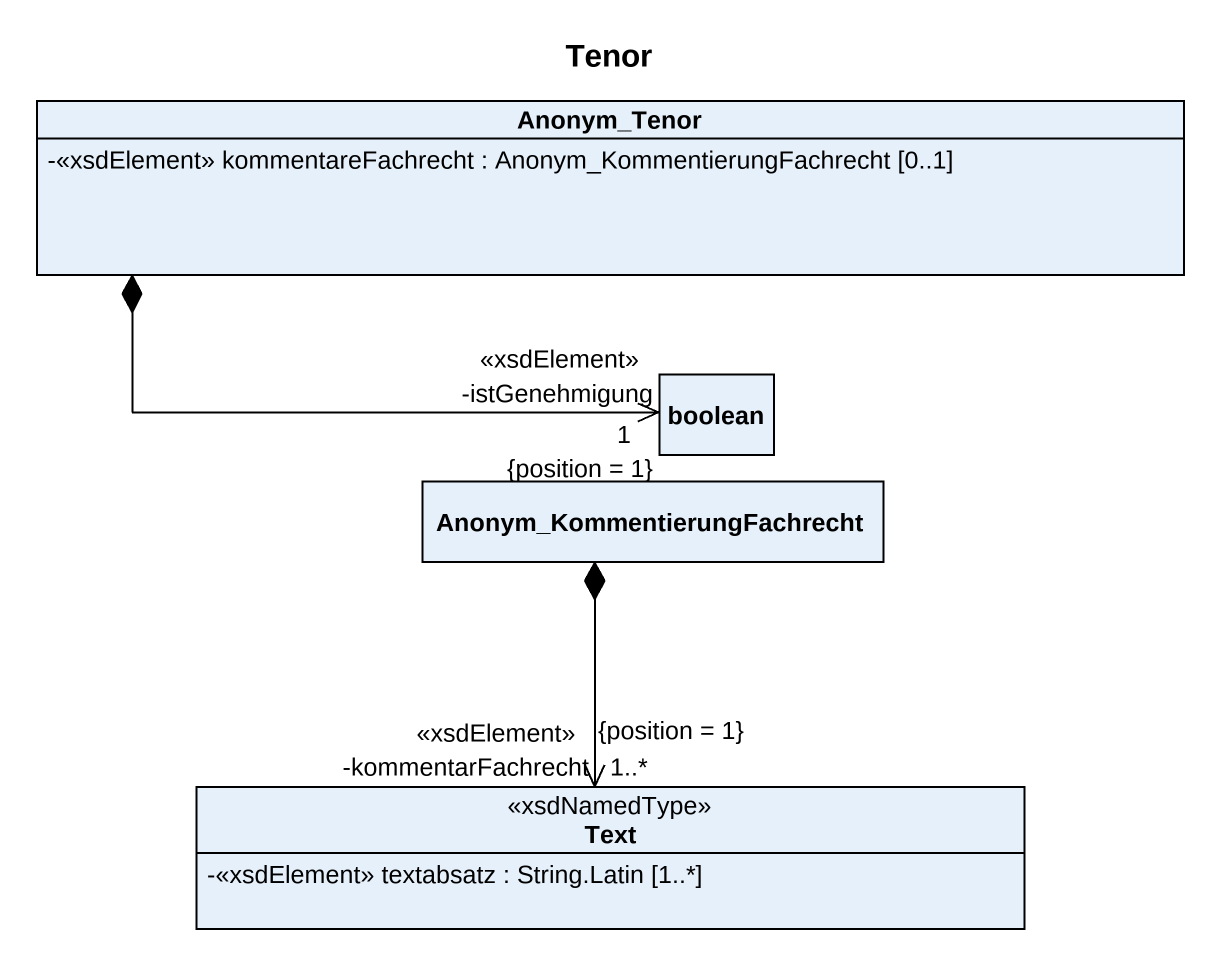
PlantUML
@startuml
title Tenor
hide circle
hide empty members
skinparam classAttributeIconSize 0
class Anonym_Tenor {
  -<<xsdElement>> kommentareFachrecht : Anonym_KommentierungFachrecht [0..1]
}
class boolean
class "Anonym_KommentierungFachrecht" as Anonym_KommentierungFachrech
class Text <<xsdNamedType>> {
  -<<xsdElement>> textabsatz : String.Latin [1..*]
}
Anonym_Tenor *--> "-istGenehmigung\n1\n<<xsdElement>>\n{position = 1}" boolean
Anonym_KommentierungFachrech *--> "-kommentarFachrecht\n1..*\n<<xsdElement>>\n{position = 1}" Text
@enduml
